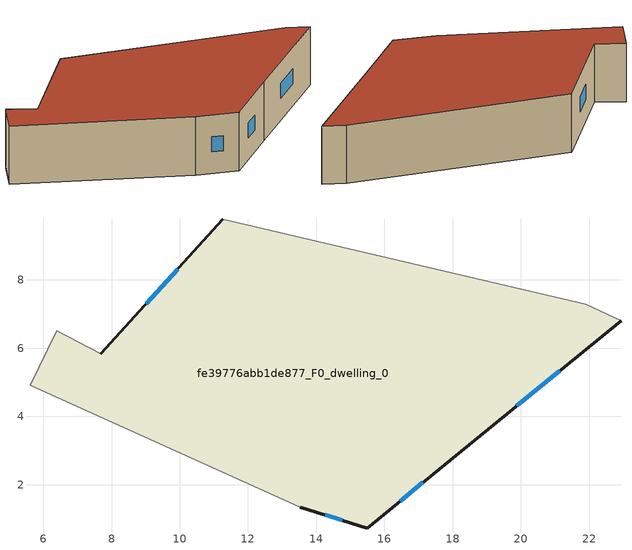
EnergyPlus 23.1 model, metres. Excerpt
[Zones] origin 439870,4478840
fe39776abb1de877_F0_dwelling_0
 floor ground (EU_floor_Construction): 21.91,7.29 22.94,6.81 18.09,2.85 15.5,0.73 13.53,1.34 5.62,4.92 6.39,6.52 7.68,5.83 11.27,9.79 z0
 wall outside (EU_wall_Construction): 13.53,1.34 15.5,0.73 18.09,2.85 22.94,6.81 / 11.27,9.79 7.68,5.83 z0:3
 wall adiabatic (EU_wall_Construction): 22.94,6.81 21.91,7.29 11.27,9.79 / 7.68,5.83 6.39,6.52 5.62,4.92 13.53,1.34 z0:3
 window (EU_Window_Construction): 19.89,4.32 21.14,5.34 / 16.46,1.52 17.13,2.06 / 14.26,1.12 14.77,0.96 / 9.94,8.32 9.01,7.3 z1.11:1.89
 roof outside (EU_roof_Construction): 18.09,2.85 22.94,6.81 21.91,7.29 11.27,9.79 7.68,5.83 6.39,6.52 5.62,4.92 13.53,1.34 15.5,0.73 z3
[Building]
EU S2 Campaign: North Axis=0; Terrain=City; Solar Distribution=FullExterior
[Site:Location]
Madrid: Latitude=40.5; Longitude=-3.5; Time Zone=1; Elevation=609
[SizingPeriod:WeatherFileDays]
AnnualSizingPeriod: Begin Month=1; Begin Day of Month=1; End Month=12; End Day of Month=31; Day of Week for Start Day=Monday; Use Weather File Daylight Saving Period=No; Use Weather File Rain and Snow Indicators=No
[MATERIAL]
EU_InternalMass_Material: Roughness=MediumRough; Thickness=0.1; Conductivity=1; Density=1800; Specific Heat=900; Thermal Absorptance=0.9; Solar Absorptance=0.7; Visible Absorptance=0.7
[MATERIAL:NOMASS] Roughness=MediumRough; Thermal Absorptance=0.9; Solar Absorptance=0.7; Visible Absorptance=0.7
Name | Thermal Resistance
EU_wall_NoMass | 0.646814
EU_roof_NoMass | 0.657839
EU_floor_NoMass | 1.09226
[WINDOWMATERIAL:SIMPLEGLAZINGSYSTEM]
EU_Window_SimpleGlazing: UFactor=5.0527; Solar Heat Gain Coefficient=0.85; Visible Transmittance=0.85
[CONSTRUCTION]
EU_wall_Construction: EU_wall_NoMass
EU_roof_Construction: EU_roof_NoMass
EU_floor_Construction: EU_floor_NoMass
EU_Window_Construction: EU_Window_SimpleGlazing
EU_InternalMass_Construction: EU_InternalMass_Material
[ZONE]
fe39776abb1de877_F0_dwelling_0: Type=1; Multiplier=1; Ceiling Height=autocalculate; Volume=250.961; Floor Area=autocalculate; Part of Total Floor Area=Yes
[INTERNALMASS]
fe39776abb1de877_F0_dwelling_0_EU_InternalMass: Construction=EU_InternalMass_Construction; Zone or ZoneList=fe39776abb1de877_F0_dwelling_0; Surface Area=83.6536
[OTHEREQUIPMENT]
EU_Step8_InternalGain_fe39776abb1de877_F0_dwelling_0_f000: Fuel Type=Electricity; Zone or ZoneList or Space or SpaceList=fe39776abb1de877_F0_dwelling_0; Schedule=EU_Step8_GainSchedule_fe39776abb1de877_F0_dwelling_0_f000; Design Level Calculation Method=Watts/Area; Power per Zone Floor Area=1; Fraction Latent=0; Fraction Radiant=0; Fraction Lost=0; Carbon Dioxide Generation Rate=0; EndUse Subcategory=EU_Step8_InternalGains
[ZONEVENTILATION:DESIGNFLOWRATE]
EU_ConstantAir_fe39776abb1de877_F0_dwelling_0: Zone or ZoneList or Space or SpaceList=fe39776abb1de877_F0_dwelling_0; Schedule=EU_AlwaysOn; Design Flow Rate Calculation Method=AirChanges/Hour; Air Changes per Hour=0.690967; Ventilation Type=Natural; Fan Pressure Rise=0; Fan Total Efficiency=1; Constant Term Coefficient=1; Temperature Term Coefficient=0; Velocity Term Coefficient=0; Velocity Squared Term Coefficient=0; Minimum Indoor Temperature=-100; Maximum Indoor Temperature=100; Delta Temperature=-100; Minimum Outdoor Temperature=-100; Maximum Outdoor Temperature=100; Maximum Wind Speed=40
[HVACTEMPLATE:THERMOSTAT]
EU_HeatOnly_fe39776abb1de877_F0_dwelling_0: Constant Heating Setpoint=20; Constant Cooling Setpoint=50
[HVACTEMPLATE:ZONE:IDEALLOADSAIRSYSTEM]
fe39776abb1de877_F0_dwelling_0: Template Thermostat=EU_HeatOnly_fe39776abb1de877_F0_dwelling_0; System Availability Schedule=EU_AlwaysOn; Maximum Heating Supply Air Temperature=50; Minimum Cooling Supply Air Temperature=13; Maximum Heating Supply Air Humidity Ratio=0.0156; Minimum Cooling Supply Air Humidity Ratio=0.0077; Heating Limit=NoLimit; Cooling Limit=NoLimit; Heating Availability Schedule=EU_AlwaysOn; Cooling Availability Schedule=EU_CoolingOff; Dehumidification Control Type=ConstantSensibleHeatRatio; Cooling Sensible Heat Ratio=0.7; Dehumidification Setpoint=60; Humidification Control Type=None; Humidification Setpoint=30; Outdoor Air Method=None; Outdoor Air Flow Rate per Person=0.00944; Outdoor Air Flow Rate per Zone Floor Area=0; Outdoor Air Flow Rate per Zone=0; Demand Controlled Ventilation Type=None; Outdoor Air Economizer Type=NoEconomizer; Heat Recovery Type=None; Sensible Heat Recovery Effectiveness=0.7; Latent Heat Recovery Effectiveness=0.65
[SIZING:ZONE]
fe39776abb1de877_F0_dwelling_0: Zone Cooling Design Supply Air Temperature Input Method=SupplyAirTemperature; Zone Cooling Design Supply Air Temperature=13; Zone Heating Design Supply Air Temperature Input Method=SupplyAirTemperature; Zone Heating Design Supply Air Temperature=50; Zone Cooling Design Supply Air Humidity Ratio=0.008; Zone Heating Design Supply Air Humidity Ratio=0.008; Cooling Design Air Flow Method=DesignDay; Cooling Design Air Flow Rate=0; Cooling Minimum Air Flow per Zone Floor Area=0.000762; Cooling Minimum Air Flow=0; Cooling Minimum Air Flow Fraction=0.2; Heating Design Air Flow Method=DesignDay; Heating Design Air Flow Rate=0; Heating Maximum Air Flow per Zone Floor Area=0.002032; Heating Maximum Air Flow=0.141576; Heating Maximum Air Flow Fraction=0.3; Account for Dedicated Outdoor Air System=No; Dedicated Outdoor Air System Control Strategy=NeutralSupplyAir; Dedicated Outdoor Air Low Setpoint Temperature for Design=autosize; Dedicated Outdoor Air High Setpoint Temperature for Design=autosize; Zone Load Sizing Method=Sensible Load Only No Latent Load; Zone Latent Cooling Design Supply Air Humidity Ratio Input Method=HumidityRatioDifference; Zone Cooling Design Supply Air Humidity Ratio Difference=0.005; Zone Latent Heating Design Supply Air Humidity Ratio Input Method=HumidityRatioDifference; Zone Humidification Design Supply Air Humidity Ratio Difference=0.005
[SCHEDULE:CONSTANT]
Name | Hourly Value
EU_AlwaysOn | 1
EU_CoolingOff | 0
[SCHEDULE:FILE]
EU_Step8_GainSchedule_fe39776abb1de877_F0_dwelling_0_f000: File=../../schedules/fe39776abb1de877/fe39776abb1de877_F0_dwelling_0_f000_gain.csv; Column Number=1; Rows to Skip at Top=0; Number of Hours of Data=8760; Column Separator=Comma; Interpolate to Timestep=No; Minutes per Item=60; Adjust Schedule for Daylight Savings=Yes
